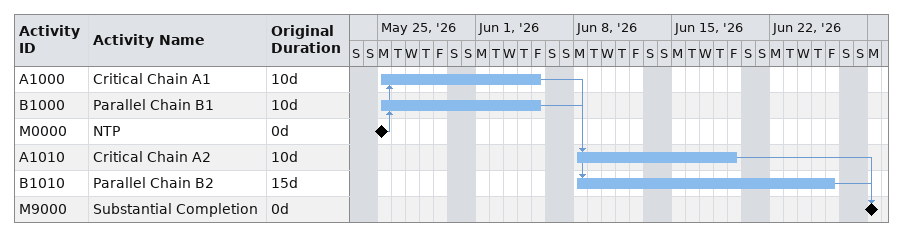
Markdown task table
| ID | Task | Original duration | Start | Finish | Predecessors |
|---|---|---|---|---|---|
| A1000 | Critical Chain A1 | 10d | 2026-05-25 | 2026-06-05 | M0000 |
| B1000 | Parallel Chain B1 | 10d | 2026-05-25 | 2026-06-05 | M0000 |
| M0000 | NTP | 0d | 2026-05-25 | 2026-05-25 |  |
| A1010 | Critical Chain A2 | 10d | 2026-06-08 | 2026-06-19 | A1000 |
| B1010 | Parallel Chain B2 | 15d | 2026-06-08 | 2026-06-26 | B1000 |
| M9000 | Substantial Completion | 0d | 2026-06-29 | 2026-06-29 | A1010, B1010 |
